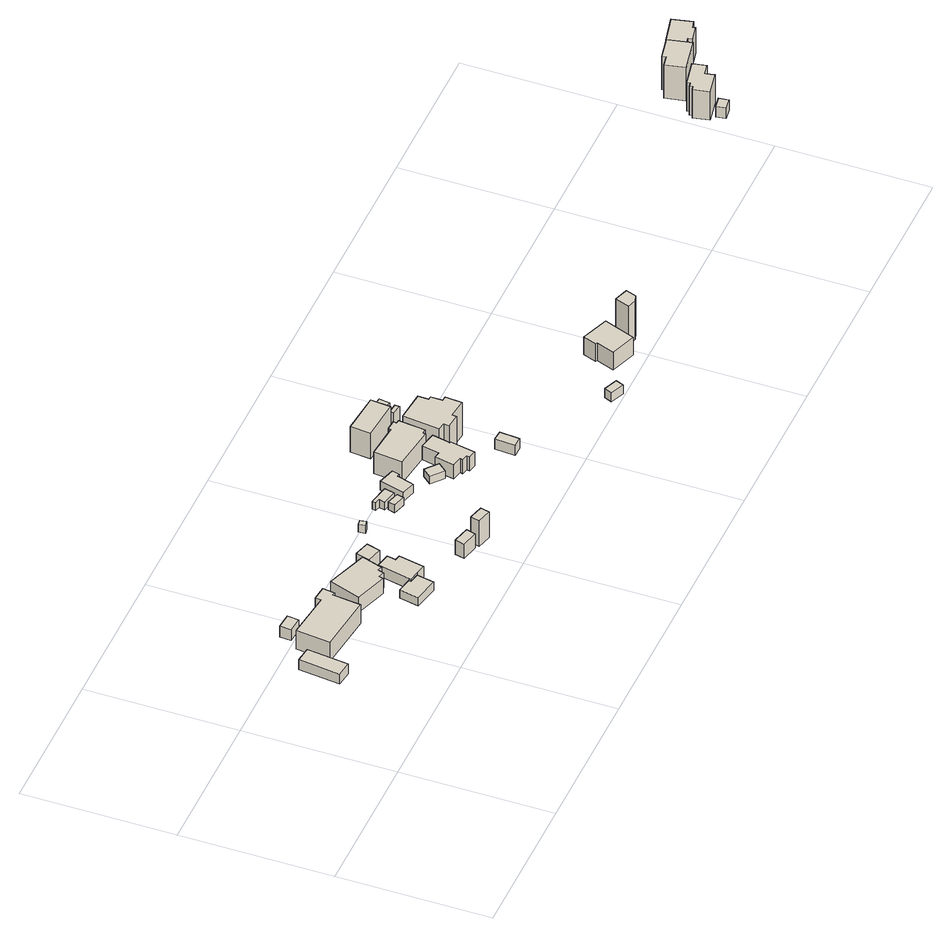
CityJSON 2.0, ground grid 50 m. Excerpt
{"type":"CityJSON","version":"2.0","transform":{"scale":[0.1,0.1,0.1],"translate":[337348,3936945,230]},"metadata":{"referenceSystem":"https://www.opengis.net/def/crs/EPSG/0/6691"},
"CityObjects":{
"building1":{"type":"Building","attributes":{"usage":"411","measuredHeight":4.5,"storeysAboveGround":1,"BuildingIDAttribute.prefecture":"14","BuildingIDAttribute.city":"14151","BuildingDetailAttribute.totalFloorArea":56.95,"BuildingDetailAttribute.buildingFootprintArea":56.95,"BuildingDetailAttribute.buildingStructureType":"601","BuildingDetailAttribute.buildingStructureOrgType":"1","BuildingDetailAttribute.orgUsage":"10","BuildingDetailAttribute.surveyYear":2015},"geometry":[{"type":"Solid","lod":"1","boundaries":[[[[0,1,2,3]],[[2,4,5,3]],[[1,6,4,2]],[[0,7,6,1]],[[3,5,7,0]],[[4,6,7,5]]]]}]},
"building2":{"type":"Building","attributes":{"usage":"411","measuredHeight":9.6,"storeysAboveGround":1,"BuildingIDAttribute.prefecture":"14","BuildingIDAttribute.city":"14151","BuildingDetailAttribute.totalFloorArea":15.27,"BuildingDetailAttribute.buildingFootprintArea":15.27,"BuildingDetailAttribute.buildingStructureType":"601","BuildingDetailAttribute.buildingStructureOrgType":"1","BuildingDetailAttribute.orgUsage":"10","BuildingDetailAttribute.surveyYear":2015},"geometry":[{"type":"Solid","lod":"1","boundaries":[[[[8,9,10,11]],[[10,12,13,11]],[[9,14,12,10]],[[8,15,14,9]],[[11,13,15,8]],[[12,14,15,13]]]]}]},
"building3":{"type":"Building","attributes":{"usage":"411","measuredHeight":9.7,"storeysAboveGround":2,"BuildingIDAttribute.prefecture":"14","BuildingIDAttribute.city":"14151","BuildingDetailAttribute.totalFloorArea":317.86,"BuildingDetailAttribute.buildingFootprintArea":158.93,"BuildingDetailAttribute.buildingStructureType":"601","BuildingDetailAttribute.buildingStructureOrgType":"1","BuildingDetailAttribute.orgUsage":"10","BuildingDetailAttribute.surveyYear":2015},"geometry":[{"type":"Solid","lod":"1","boundaries":[[[[16,17,18,19,20,21,22,23]],[[22,24,25,23]],[[21,26,24,22]],[[20,27,26,21]],[[19,28,27,20]],[[18,29,28,19]],[[17,30,29,18]],[[16,31,30,17]],[[23,25,31,16]],[[24,26,27,28,29,30,31,25]]]]}]},
"building4":{"type":"Building","attributes":{"usage":"411","measuredHeight":3.9,"storeysAboveGround":1,"BuildingIDAttribute.prefecture":"14","BuildingIDAttribute.city":"14151","BuildingDetailAttribute.totalFloorArea":42.79,"BuildingDetailAttribute.buildingFootprintArea":42.79,"BuildingDetailAttribute.buildingStructureType":"601","BuildingDetailAttribute.buildingStructureOrgType":"1","BuildingDetailAttribute.orgUsage":"10","BuildingDetailAttribute.surveyYear":2015},"geometry":[{"type":"Solid","lod":"1","boundaries":[[[[32,33,34,35,36,37]],[[36,38,39,37]],[[35,40,38,36]],[[34,41,40,35]],[[33,42,41,34]],[[32,43,42,33]],[[37,39,43,32]],[[38,40,41,42,43,39]]]]}]},
"building5":{"type":"Building","attributes":{"usage":"411","measuredHeight":7.9,"storeysAboveGround":1,"BuildingIDAttribute.prefecture":"14","BuildingIDAttribute.city":"14151","BuildingDetailAttribute.totalFloorArea":119.56,"BuildingDetailAttribute.buildingFootprintArea":119.56,"BuildingDetailAttribute.buildingStructureType":"601","BuildingDetailAttribute.buildingStructureOrgType":"1","BuildingDetailAttribute.orgUsage":"10","BuildingDetailAttribute.surveyYear":2015},"geometry":[{"type":"Solid","lod":"1","boundaries":[[[[44,45,46,47,48,49,50,51]],[[50,52,53,51]],[[49,54,52,50]],[[48,55,54,49]],[[47,56,55,48]],[[46,57,56,47]],[[45,58,57,46]],[[44,59,58,45]],[[51,53,59,44]],[[52,54,55,56,57,58,59,53]]]]}]},
"building6":{"type":"Building","attributes":{"usage":"411","measuredHeight":5.1,"storeysAboveGround":1,"BuildingIDAttribute.prefecture":"14","BuildingIDAttribute.city":"14151","BuildingDetailAttribute.totalFloorArea":58.25,"BuildingDetailAttribute.buildingFootprintArea":58.25,"BuildingDetailAttribute.buildingStructureType":"601","BuildingDetailAttribute.buildingStructureOrgType":"1","BuildingDetailAttribute.orgUsage":"10","BuildingDetailAttribute.surveyYear":2015},"geometry":[{"type":"Solid","lod":"1","boundaries":[[[[60,61,62,63,64,65,66,67]],[[66,68,69,67]],[[65,70,68,66]],[[64,71,70,65]],[[63,72,71,64]],[[62,73,72,63]],[[61,74,73,62]],[[60,75,74,61]],[[67,69,75,60]],[[68,70,71,72,73,74,75,69]]]]}]},
"building7":{"type":"Building","attributes":{"measuredHeight":5.4,"BuildingIDAttribute.prefecture":"14","BuildingIDAttribute.city":"14151","BuildingDetailAttribute.surveyYear":2015},"geometry":[{"type":"Solid","lod":"1","boundaries":[[[[76,77,78,79]],[[78,80,81,79]],[[77,82,80,78]],[[76,83,82,77]],[[79,81,83,76]],[[80,82,83,81]]]]}]},
"building8":{"type":"Building","attributes":{"measuredHeight":6.7,"BuildingIDAttribute.prefecture":"14","BuildingIDAttribute.city":"14151","BuildingDetailAttribute.surveyYear":2015},"geometry":[{"type":"Solid","lod":"1","boundaries":[[[[84,85,86,87]],[[86,88,89,87]],[[85,90,88,86]],[[84,91,90,85]],[[87,89,91,84]],[[88,90,91,89]]]]}]},
"building9":{"type":"Building","attributes":{"measuredHeight":11.3,"BuildingIDAttribute.prefecture":"14","BuildingIDAttribute.city":"14151","BuildingDetailAttribute.surveyYear":2015},"geometry":[{"type":"Solid","lod":"1","boundaries":[[[[92,93,94,95]],[[94,96,97,95]],[[93,98,96,94]],[[92,99,98,93]],[[95,97,99,92]],[[96,98,99,97]]]]}]},
"building10":{"type":"Building","attributes":{"BuildingIDAttribute.prefecture":"14","BuildingIDAttribute.city":"14151","BuildingDetailAttribute.surveyYear":2015},"geometry":[{"type":"Solid","lod":"1","boundaries":[[[[100,101,102,103]],[[102,104,105,103]],[[101,106,104,102]],[[100,107,106,101]],[[103,105,107,100]],[[104,106,107,105]]]]}]},
"building11":{"type":"Building","attributes":{"BuildingIDAttribute.prefecture":"14","BuildingIDAttribute.city":"14151","BuildingDetailAttribute.surveyYear":2015},"geometry":[{"type":"Solid","lod":"1","boundaries":[[[[108,109,110,111]],[[110,112,113,111]],[[109,114,112,110]],[[108,115,114,109]],[[111,113,115,108]],[[112,114,115,113]]]]}]},
"building12":{"type":"Building","attributes":{"BuildingIDAttribute.prefecture":"14","BuildingIDAttribute.city":"14151","BuildingDetailAttribute.surveyYear":2015},"geometry":[{"type":"Solid","lod":"1","boundaries":[[[[116,117,118,119,120,121]],[[120,122,123,121]],[[119,124,122,120]],[[118,125,124,119]],[[117,126,125,118]],[[116,127,126,117]],[[121,123,127,116]],[[122,124,125,126,127,123]]]]}]},
"building13":{"type":"Building","attributes":{"usage":"411","measuredHeight":4,"storeysAboveGround":2,"BuildingIDAttribute.prefecture":"14","BuildingIDAttribute.city":"14151","BuildingDetailAttribute.totalFloorArea":60.89,"BuildingDetailAttribute.buildingFootprintArea":30.44,"BuildingDetailAttribute.buildingStructureType":"601","BuildingDetailAttribute.buildingStructureOrgType":"1","BuildingDetailAttribute.orgUsage":"10","BuildingDetailAttribute.surveyYear":2015},"geometry":[{"type":"Solid","lod":"1","boundaries":[[[[128,129,130,131,132,133]],[[132,134,135,133]],[[131,136,134,132]],[[130,137,136,131]],[[129,138,137,130]],[[128,139,138,129]],[[133,135,139,128]],[[134,136,137,138,139,135]]]]}]},
"building14":{"type":"Building","attributes":{"usage":"411","storeysAboveGround":2,"BuildingIDAttribute.prefecture":"14","BuildingIDAttribute.city":"14151","BuildingDetailAttribute.totalFloorArea":26.33,"BuildingDetailAttribute.buildingFootprintArea":13.17,"BuildingDetailAttribute.buildingStructureType":"601","BuildingDetailAttribute.buildingStructureOrgType":"1","BuildingDetailAttribute.orgUsage":"10","BuildingDetailAttribute.surveyYear":2015},"geometry":[{"type":"Solid","lod":"1","boundaries":[[[[140,141,142,143]],[[142,144,145,143]],[[141,146,144,142]],[[140,147,146,141]],[[143,145,147,140]],[[144,146,147,145]]]]}]},
"building15":{"type":"Building","attributes":{"usage":"411","measuredHeight":6.3,"storeysAboveGround":2,"BuildingIDAttribute.prefecture":"14","BuildingIDAttribute.city":"14151","BuildingDetailAttribute.totalFloorArea":134.3,"BuildingDetailAttribute.buildingFootprintArea":67.15,"BuildingDetailAttribute.buildingStructureType":"601","BuildingDetailAttribute.buildingStructureOrgType":"1","BuildingDetailAttribute.orgUsage":"10","BuildingDetailAttribute.surveyYear":2015},"geometry":[{"type":"Solid","lod":"1","boundaries":[[[[148,149,150,151,152,153,154,155,156,157,158,159]],[[158,160,161,159]],[[157,162,160,158]],[[156,163,162,157]],[[155,164,163,156]],[[154,165,164,155]],[[153,166,165,154]],[[152,167,166,153]],[[151,168,167,152]],[[150,169,168,151]],[[149,170,169,150]],[[148,171,170,149]],[[159,161,171,148]],[[160,162,163,164,165,166,167,168,169,170,171,161]]]]}]},
"building16":{"type":"Building","attributes":{"usage":"411","measuredHeight":9.5,"storeysAboveGround":2,"BuildingIDAttribute.prefecture":"14","BuildingIDAttribute.city":"14151","BuildingDetailAttribute.totalFloorArea":218.96,"BuildingDetailAttribute.buildingFootprintArea":109.48,"BuildingDetailAttribute.buildingStructureType":"601","BuildingDetailAttribute.buildingStructureOrgType":"1","BuildingDetailAttribute.orgUsage":"10","BuildingDetailAttribute.surveyYear":2015},"geometry":[{"type":"Solid","lod":"1","boundaries":[[[[172,173,174,175,176,177,178,179,180,181]],[[180,182,183,181]],[[179,184,182,180]],[[178,185,184,179]],[[177,186,185,178]],[[176,187,186,177]],[[175,188,187,176]],[[174,189,188,175]],[[173,190,189,174]],[[172,191,190,173]],[[181,183,191,172]],[[182,184,185,186,187,188,189,190,191,183]]]]}]},
"building17":{"type":"Building","attributes":{"usage":"431","measuredHeight":18,"storeysAboveGround":1,"BuildingIDAttribute.prefecture":"14","BuildingIDAttribute.city":"14151","BuildingDetailAttribute.totalFloorArea":71.51,"BuildingDetailAttribute.buildingFootprintArea":71.51,"BuildingDetailAttribute.buildingStructureType":"601","BuildingDetailAttribute.buildingStructureOrgType":"1","BuildingDetailAttribute.orgUsage":"143","BuildingDetailAttribute.surveyYear":2015,"BuildingLandSlideRiskAttribute.description":"1","BuildingLandSlideRiskAttribute.areaType":"1"},"geometry":[{"type":"Solid","lod":"1","boundaries":[[[[192,193,194,195]],[[194,196,197,195]],[[193,198,196,194]],[[192,199,198,193]],[[195,197,199,192]],[[196,198,199,197]]]]}]},
"building18":{"type":"Building","attributes":{"usage":"411","measuredHeight":15.1,"storeysAboveGround":2,"BuildingIDAttribute.prefecture":"14","BuildingIDAttribute.city":"14151","BuildingDetailAttribute.totalFloorArea":267.91,"BuildingDetailAttribute.buildingFootprintArea":133.96,"BuildingDetailAttribute.buildingStructureType":"601","BuildingDetailAttribute.buildingStructureOrgType":"1","BuildingDetailAttribute.orgUsage":"10","BuildingDetailAttribute.surveyYear":2015,"BuildingLandSlideRiskAttribute.description":"1","BuildingLandSlideRiskAttribute.areaType":"1"},"geometry":[{"type":"Solid","lod":"1","boundaries":[[[[200,201,202,203,204,205,206,207,208,209,210,211]],[[210,212,213,211]],[[209,214,212,210]],[[208,215,214,209]],[[207,216,215,208]],[[206,217,216,207]],[[205,218,217,206]],[[204,219,218,205]],[[203,220,219,204]],[[202,221,220,203]],[[201,222,221,202]],[[200,223,222,201]],[[211,213,223,200]],[[212,214,215,216,217,218,219,220,221,222,223,213]]]]}]},
"building19":{"type":"Building","attributes":{"measuredHeight":6.6,"BuildingIDAttribute.prefecture":"14","BuildingIDAttribute.city":"14151","BuildingDetailAttribute.surveyYear":2015,"BuildingLandSlideRiskAttribute.description":"1","BuildingLandSlideRiskAttribute.areaType":"2"},"geometry":[{"type":"Solid","lod":"1","boundaries":[[[[224,225,226,227]],[[226,228,229,227]],[[225,230,228,226]],[[224,231,230,225]],[[227,229,231,224]],[[228,230,231,229]]]]}]},
"building20":{"type":"Building","attributes":{"measuredHeight":8.7,"BuildingIDAttribute.prefecture":"14","BuildingIDAttribute.city":"14151","BuildingDetailAttribute.surveyYear":2015,"BuildingLandSlideRiskAttribute.description":"1","BuildingLandSlideRiskAttribute.areaType":"1"},"geometry":[{"type":"Solid","lod":"1","boundaries":[[[[232,233,234,235]],[[234,236,237,235]],[[233,238,236,234]],[[232,239,238,233]],[[235,237,239,232]],[[236,238,239,237]]]]}]},
"building21":{"type":"Building","attributes":{"measuredHeight":11.2,"BuildingIDAttribute.prefecture":"14","BuildingIDAttribute.city":"14151","BuildingDetailAttribute.surveyYear":2015,"BuildingLandSlideRiskAttribute.description":"1","BuildingLandSlideRiskAttribute.areaType":"1"},"geometry":[{"type":"Solid","lod":"1","boundaries":[[[[240,241,242,243]],[[242,244,245,243]],[[241,246,244,242]],[[240,247,246,241]],[[243,245,247,240]],[[244,246,247,245]]]]}]},
"building22":{"type":"Building","attributes":{"measuredHeight":3.7,"BuildingIDAttribute.prefecture":"14","BuildingIDAttribute.city":"14151","BuildingDetailAttribute.surveyYear":2015,"BuildingLandSlideRiskAttribute.description":"1","BuildingLandSlideRiskAttribute.areaType":"1"},"geometry":[{"type":"Solid","lod":"1","boundaries":[[[[248,249,250,251]],[[250,252,253,251]],[[249,254,252,250]],[[248,255,254,249]],[[251,253,255,248]],[[252,254,255,253]]]]}]},
"building23":{"type":"Building","attributes":{"measuredHeight":16.8,"BuildingIDAttribute.prefecture":"14","BuildingIDAttribute.city":"14151","BuildingDetailAttribute.surveyYear":2015,"BuildingLandSlideRiskAttribute.description":"1","BuildingLandSlideRiskAttribute.areaType":"1"},"geometry":[{"type":"Solid","lod":"1","boundaries":[[[[256,257,258,259,260,261]],[[260,262,263,261]],[[259,264,262,260]],[[258,265,264,259]],[[257,266,265,258]],[[256,267,266,257]],[[261,263,267,256]],[[262,264,265,266,267,263]]]]}]},
"building24":{"type":"Building","attributes":{"usage":"411","measuredHeight":18.6,"storeysAboveGround":1,"BuildingIDAttribute.prefecture":"14","BuildingIDAttribute.city":"14151","BuildingDetailAttribute.totalFloorArea":8.97,"BuildingDetailAttribute.buildingFootprintArea":8.97,"BuildingDetailAttribute.buildingStructureType":"601","BuildingDetailAttribute.buildingStructureOrgType":"1","BuildingDetailAttribute.orgUsage":"10","BuildingDetailAttribute.surveyYear":2015,"BuildingLandSlideRiskAttribute.description":"1","BuildingLandSlideRiskAttribute.areaType":"1"},"geometry":[{"type":"Solid","lod":"1","boundaries":[[[[268,269,270,271,272]],[[271,273,274,272]],[[270,275,273,271]],[[269,276,275,270]],[[268,277,276,269]],[[272,274,277,268]],[[273,275,276,277,274]]]]}]},
"building25":{"type":"Building","attributes":{"measuredHeight":4.4,"BuildingIDAttribute.prefecture":"14","BuildingIDAttribute.city":"14151","BuildingDetailAttribute.surveyYear":2015,"BuildingLandSlideRiskAttribute.description":"1","BuildingLandSlideRiskAttribute.areaType":"1"},"geometry":[{"type":"Solid","lod":"1","boundaries":[[[[278,279,280,281]],[[280,282,283,281]],[[279,284,282,280]],[[278,285,284,279]],[[281,283,285,278]],[[282,284,285,283]]]]}]},
"building26":{"type":"Building","attributes":{"usage":"411","measuredHeight":12.1,"storeysAboveGround":2,"BuildingIDAttribute.prefecture":"14","BuildingIDAttribute.city":"14151","BuildingDetailAttribute.totalFloorArea":120.85,"BuildingDetailAttribute.buildingFootprintArea":60.43,"BuildingDetailAttribute.buildingStructureType":"601","BuildingDetailAttribute.buildingStructureOrgType":"1","BuildingDetailAttribute.orgUsage":"10","BuildingDetailAttribute.surveyYear":2015,"BuildingLandSlideRiskAttribute.description":"1","BuildingLandSlideRiskAttribute.areaType":"1"},"geometry":[{"type":"Solid","lod":"1","boundaries":[[[[286,287,288,289,290,291,292,293,294,295]],[[294,296,297,295]],[[293,298,296,294]],[[292,299,298,293]],[[291,300,299,292]],[[290,301,300,291]],[[289,302,301,290]],[[288,303,302,289]],[[287,304,303,288]],[[286,305,304,287]],[[295,297,305,286]],[[296,298,299,300,301,302,303,304,305,297]]]]}]},
"building27":{"type":"Building","attributes":{"usage":"411","measuredHeight":13.8,"storeysAboveGround":2,"BuildingIDAttribute.prefecture":"14","BuildingIDAttribute.city":"14151","BuildingDetailAttribute.totalFloorArea":168.41,"BuildingDetailAttribute.buildingFootprintArea":84.2,"BuildingDetailAttribute.buildingStructureType":"601","BuildingDetailAttribute.buildingStructureOrgType":"1","BuildingDetailAttribute.orgUsage":"10","BuildingDetailAttribute.surveyYear":2015,"BuildingLandSlideRiskAttribute.description":"1","BuildingLandSlideRiskAttribute.areaType":"1"},"geometry":[{"type":"Solid","lod":"1","boundaries":[[[[306,307,308,309,310,311]],[[310,312,313,311]],[[309,314,312,310]],[[308,315,314,309]],[[307,316,315,308]],[[306,317,316,307]],[[311,313,317,306]],[[312,314,315,316,317,313]]]]}]},
"building28":{"type":"Building","attributes":{"usage":"411","measuredHeight":12.1,"storeysAboveGround":2,"BuildingIDAttribute.prefecture":"14","BuildingIDAttribute.city":"14151","BuildingDetailAttribute.totalFloorArea":115.23,"BuildingDetailAttribute.buildingFootprintArea":57.61,"BuildingDetailAttribute.buildingStructureType":"601","BuildingDetailAttribute.buildingStructureOrgType":"1","BuildingDetailAttribute.orgUsage":"10","BuildingDetailAttribute.surveyYear":2015},"geometry":[{"type":"Solid","lod":"1","boundaries":[[[[318,319,320,321,322,323,324,325]],[[324,326,327,325]],[[323,328,326,324]],[[322,329,328,323]],[[321,330,329,322]],[[320,331,330,321]],[[319,332,331,320]],[[318,333,332,319]],[[325,327,333,318]],[[326,328,329,330,331,332,333,327]]]]}]}
},
"vertices":[
[71,315,289],[55,179,289],[3,185,289],[19,321,289],[3,185,328],[19,321,328],[55,179,328],[71,315,328],
[192,426,282],[188,388,282],[138,393,282],[141,430,282],[138,393,324],[141,430,324],[188,388,324],[192,426,324],
[264,348,280],[266,367,280],[313,362,280],[308,322,280],[298,324,280],[287,232,280],[98,253,280],[110,366,280],[98,253,353],[110,366,353],[287,232,353],[298,324,353],[308,322,353],[313,362,353],[266,367,353],[264,348,353],
[470,145,291],[503,139,291],[492,82,291],[410,98,291],[423,162,291],[472,153,291],[423,162,323],[472,153,323],[410,98,323],[492,82,323],[503,139,323],[470,145,323],
[508,313,274],[485,244,274],[471,249,274],[464,229,274],[446,236,274],[441,221,274],[336,258,274],[372,361,274],[336,258,333],[372,361,333],[441,221,333],[446,236,333],[464,229,333],[471,249,333],[485,244,333],[508,313,333],
[541,249,290],[535,220,290],[554,216,290],[537,132,290],[503,139,290],[470,145,290],[472,153,290],[493,258,290],[472,153,331],[493,258,331],[470,145,331],[503,139,331],[537,132,331],[554,216,331],[535,220,331],[541,249,331],
[579,328,271],[566,282,271],[515,296,271],[528,342,271],[515,296,321],[528,342,321],[566,282,321],[579,328,321],
[650,48,297],[658,80,297],[713,66,297],[705,35,297],[713,66,353],[705,35,353],[658,80,353],[650,48,353],
[768,43,300],[761,13,300],[713,26,300],[720,56,300],[713,26,400],[720,56,400],[761,13,400],[768,43,400],
[689,400,254],[708,403,254],[712,381,254],[693,377,254],[712,381,284],[693,377,284],[708,403,284],[689,400,284],
[859,344,252],[852,321,252],[811,333,252],[818,356,252],[811,333,282],[818,356,282],[852,321,282],[859,344,282],
[875,389,246],[868,356,246],[818,367,246],[823,387,246],[806,391,246],[808,403,246],[806,391,276],[808,403,276],[823,387,276],[818,367,276],[868,356,276],[875,389,276],
[955,397,243],[948,372,243],[939,374,243],[922,318,243],[876,332,243],[899,413,243],[876,332,278],[899,413,278],[922,318,278],[939,374,278],[948,372,278],[955,397,278],
[1041,283,243],[1017,254,243],[978,288,243],[1002,316,243],[978,288,273],[1002,316,273],[1017,254,273],[1041,283,273],
[1070,296,232],[1082,354,232],[1138,343,232],[1126,283,232],[1130,282,232],[1114,200,232],[1087,205,232],[1089,215,232],[1068,219,232],[1071,229,232],[1037,236,232],[1050,300,232],[1037,236,286],[1050,300,286],[1071,229,286],[1068,219,286],[1089,215,286],[1087,205,286],[1114,200,286],[1130,282,286],[1126,283,286],[1138,343,286],[1082,354,286],[1070,296,286],
[1093,457,224],[1094,466,224],[1129,463,224],[1127,452,224],[1139,451,224],[1130,363,224],[1115,364,224],[1114,355,224],[972,373,224],[981,467,224],[972,373,307],[981,467,307],[1114,355,307],[1115,364,307],[1130,363,307],[1139,451,307],[1127,452,307],[1129,463,307],[1094,466,307],[1093,457,307],
[1223,573,180],[1217,507,180],[1085,517,180],[1090,584,180],[1085,517,280],[1090,584,280],[1217,507,280],[1223,573,280],
[1278,445,162],[1277,411,162],[1289,409,162],[1288,371,162],[1304,369,162],[1300,313,162],[1238,320,162],[1236,305,162],[1189,311,162],[1191,329,162],[1165,332,162],[1180,454,162],[1165,332,291],[1180,454,291],[1191,329,291],[1189,311,291],[1236,305,291],[1238,320,291],[1300,313,291],[1304,369,291],[1288,371,291],[1289,409,291],[1277,411,291],[1278,445,291],
[1341,147,131],[1307,149,131],[1312,216,131],[1346,213,131],[1312,216,170],[1346,213,170],[1307,149,170],[1341,147,170],
[1254,508,185],[1253,493,185],[1220,498,185],[1222,512,185],[1220,498,255],[1222,512,255],[1253,493,255],[1254,508,255],
[1239,518,171],[1220,520,171],[1223,557,171],[1244,554,171],[1223,557,273],[1244,554,273],[1220,520,273],[1239,518,273],
[1766,27,6],[1777,52,6],[1822,34,6],[1812,8,6],[1822,34,41],[1812,8,41],[1777,52,41],[1766,27,41],
[2018,145,10],[1980,42,10],[1895,73,10],[1917,131,10],[1911,134,10],[1928,179,10],[1911,134,79],[1928,179,79],[1917,131,79],[1895,73,79],[1980,42,79],[2018,145,79],
[2023,116,19],[2070,100,19],[2058,66,19],[2036,58,19],[2006,68,19],[2036,58,170],[2006,68,170],[2058,66,170],[2070,100,170],[2023,116,170],
[2743,77,340],[2748,45,340],[2711,39,340],[2706,71,340],[2711,39,381],[2706,71,381],[2748,45,381],[2743,77,381],
[2716,147,314],[2713,157,314],[2729,160,314],[2727,171,314],[2811,188,314],[2820,143,314],[2784,136,314],[2790,106,314],[2714,91,314],[2703,144,314],[2714,91,425],[2703,144,425],[2790,106,425],[2784,136,425],[2820,143,425],[2811,188,425],[2727,171,425],[2729,160,425],[2713,157,425],[2716,147,425],
[2899,219,295],[2788,197,295],[2775,262,295],[2811,269,295],[2808,282,295],[2883,297,295],[2808,282,425],[2883,297,425],[2811,269,425],[2775,262,425],[2788,197,425],[2899,219,425],
[2979,321,317],[2994,254,317],[2969,248,317],[2971,240,317],[2921,229,317],[2918,243,317],[2899,239,317],[2886,300,317],[2899,239,418],[2886,300,418],[2918,243,418],[2921,229,418],[2971,240,418],[2969,248,418],[2994,254,418],[2979,321,418]
]}
